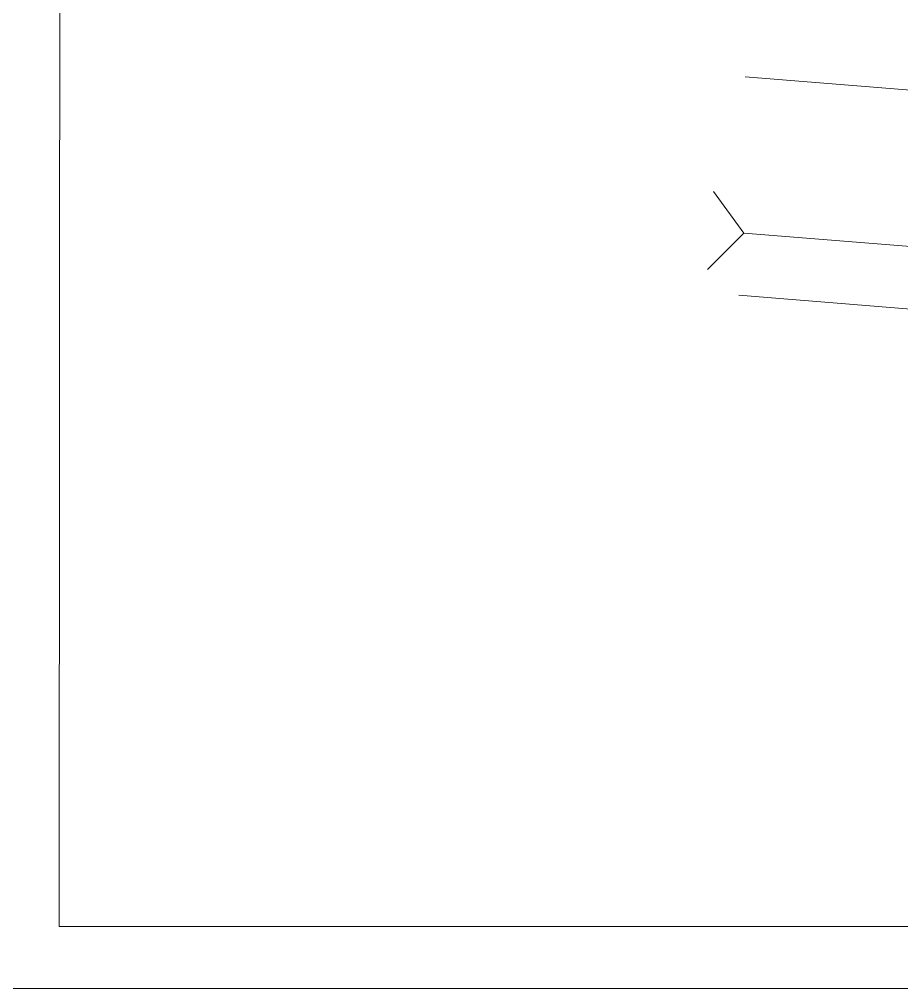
# Model space of a CAD drawing. Header units: millimetres. Extents: x 14753 to 45183, y 5640 to 19518.
# Drawn here: x 15712 to 16420, y 15623 to 16401 of the extents above; entities that cross this region are included whole.
import ezdxf

# ---------------------------------------------------------------- set-up
doc = ezdxf.new("R2010")
doc.units = ezdxf.units.MM
for name, color, linetype, lineweight in [('CERCEVE', 66, 'Continuous', 0), ('DETAY', 171, 'Continuous', 0), ('İMARSINIRI', 7, 'Continuous', 0), ('k ic olcu', 254, 'Continuous', 18)]:
    doc.layers.add(name, color=color, linetype=linetype, lineweight=lineweight)

# ---------------------------------------------------------------- blocks, each defined once
blk = doc.blocks.new('vaziyet1')
at = {"layer": 'DETAY'}
for p, q in [((358455, 4539299.8), (358357.9, 4539433.6)), ((358455, 4539299.8), (358337.7, 4539183.4)), ((358455, 4539299.8), (359089.5, 4539248.4)), ((358438.8, 4539100.5), (359073.4, 4539049.1))]:
    blk.add_line(p, q, dxfattribs=at)
at = {"layer": 'İMARSINIRI'}
blk.add_line((359302.5, 4539733.6), (358458.6, 4539801.6), dxfattribs=at)

msp = doc.modelspace()

# ---------------------------------------------------------------- linework, layer by layer
at = {"layer": 'CERCEVE'}
msp.add_lwpolyline([(15693.89, 15622.61), (15696.34, 19512.61), (17976.94, 19512.61), (17976.94, 15622.61), (15693.89, 15622.61)], dxfattribs=at)
msp.add_lwpolyline([(15743.89, 15672.61), (15746.34, 19462.61), (17949.39, 19462.61), (17946.94, 15672.61)], close=True, dxfattribs=at)

# ---------------------------------------------------------------- block references
at = {"layer": 'k ic olcu', "xscale": 0.25, "yscale": 0.25, "zscale": 0.25}
msp.add_blockref('vaziyet1', (-73320.24, -1118595.62), dxfattribs=at)

doc.saveas('drawing.dxf')
